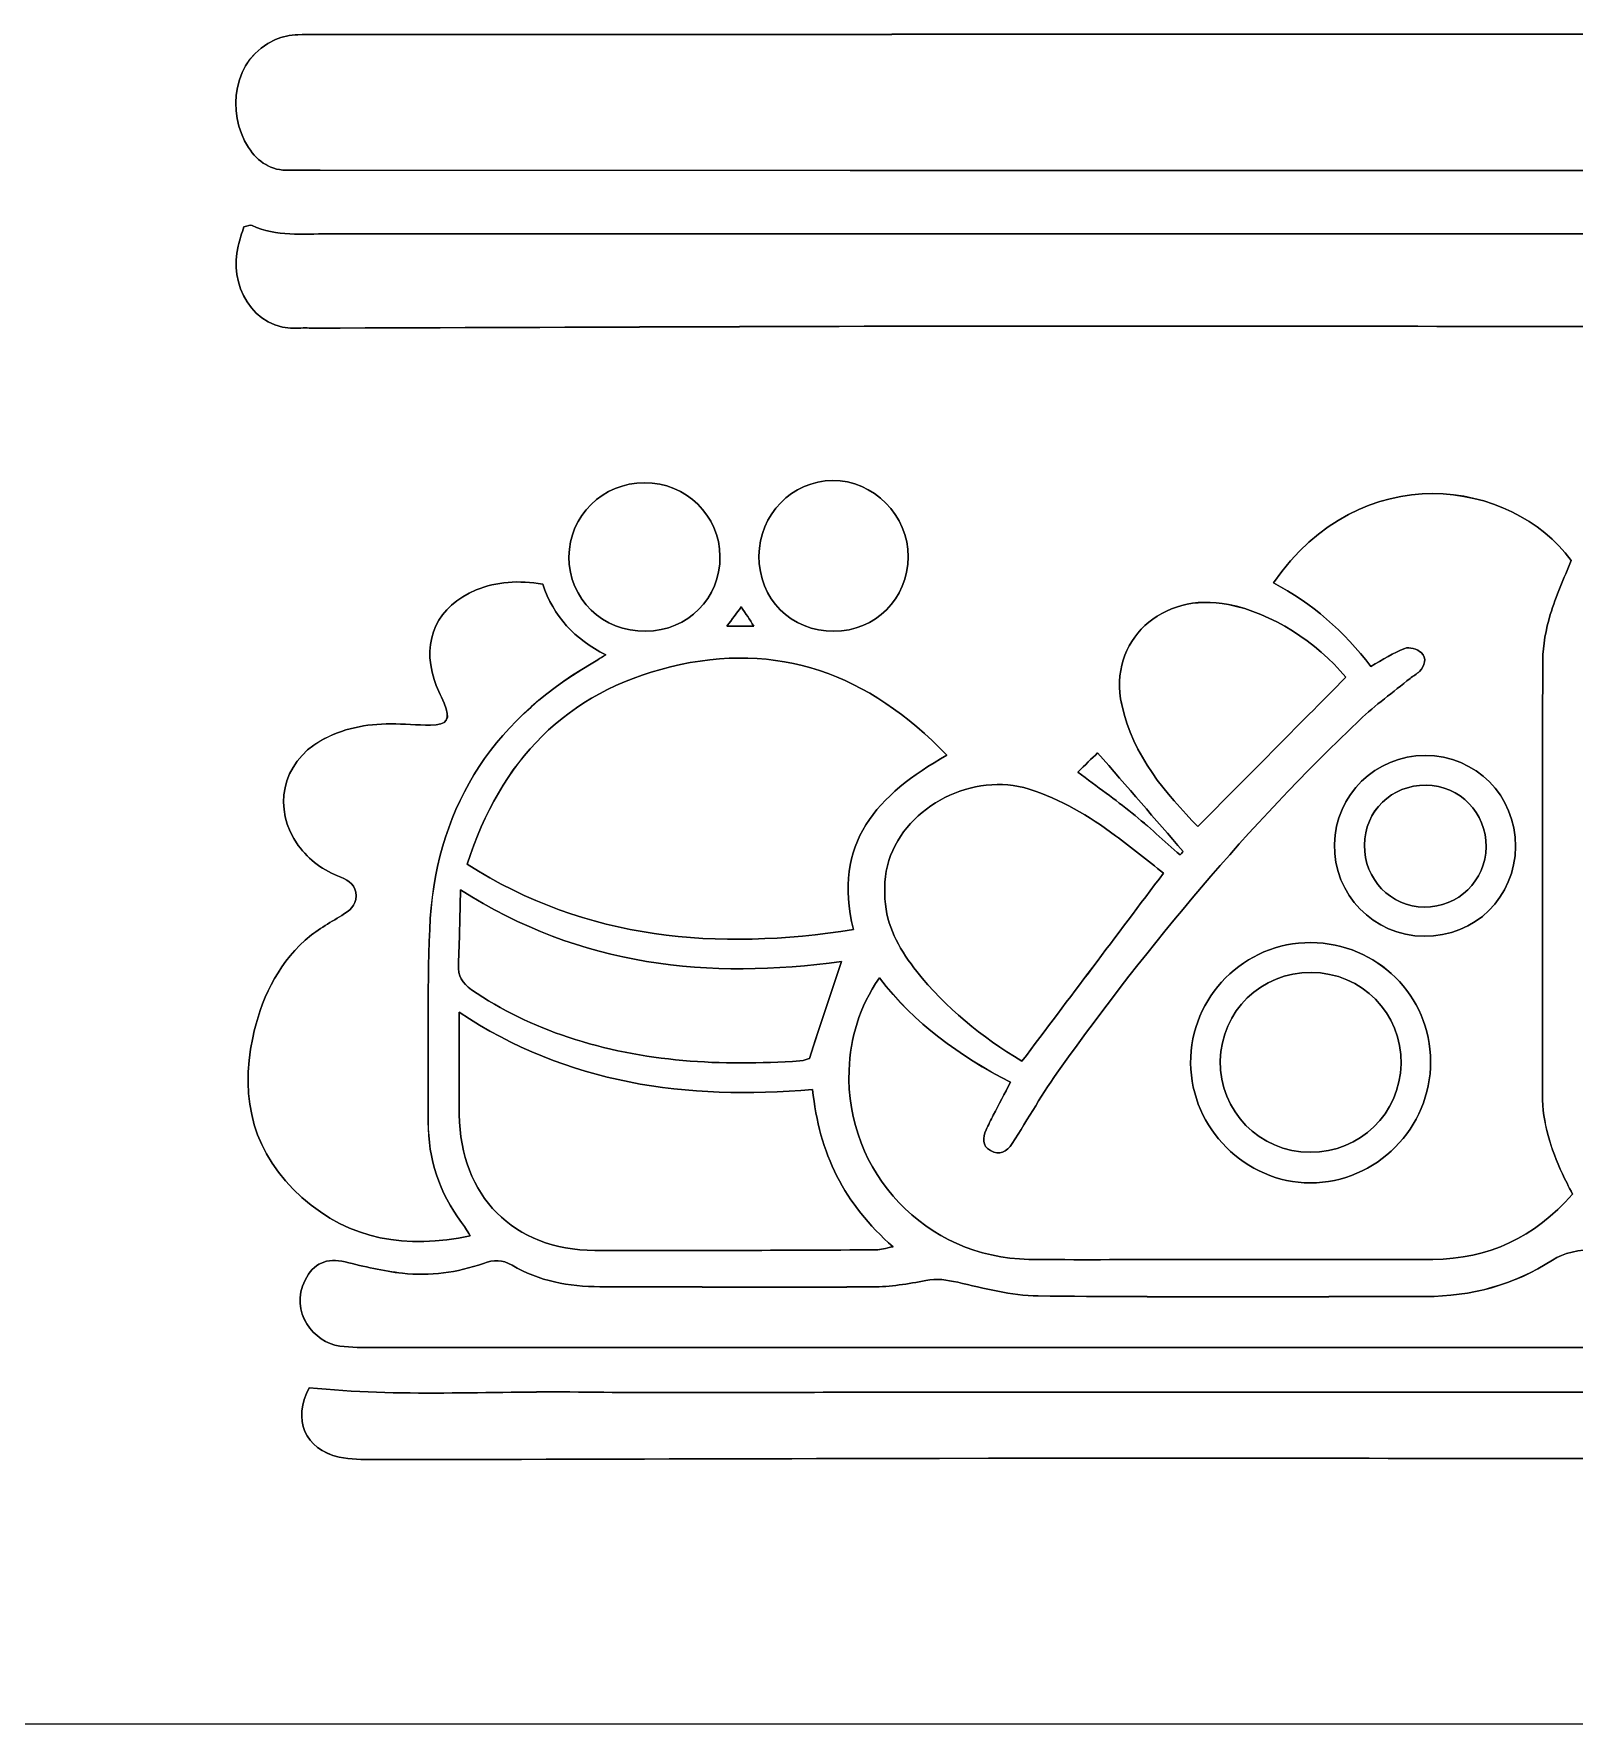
# Model space of a CAD drawing. Extents: x 0 to 300, y 0 to 232.
# Drawn here: x 199.41 to 244.46, y 0 to 49.44 of the extents above; entities that cross this region are included whole.
import ezdxf

# ---------------------------------------------------------------- set-up
doc = ezdxf.new("R2010")
doc.units = 0
doc.layers.get('0').update_dxf_attribs({"linetype": 'CONTINUOUS'})

msp = doc.modelspace()

# ---------------------------------------------------------------- linework, layer by layer
at = {"color": 7}
for points in [[(205.546384, 43.798434), (205.546384, 43.798005)], [(205.546384, 43.797576), (205.546384, 43.798005)], [(207.464182, 9.842403), (207.464182, 9.842117)], [(207.464182, 9.841831), (207.464182, 9.842117)]]:
    msp.add_lwpolyline(points, dxfattribs=at)
for points in [[(220.61533, 34.171382)], [(220.61533, 34.171382)], [(214.290874, 33.344481)], [(214.290874, 33.344481)], [(220.098642, 32.678839)], [(220.098642, 32.678839)], [(217.306581, 31.966122)], [(217.306581, 31.966122)], [(237.775638, 30.618956)], [(237.775638, 30.618956)], [(226.108449, 28.341722)], [(226.108449, 28.341722)], [(232.932422, 25.422743)], [(232.932422, 25.422743)], [(241.879666, 25.661269)], [(241.879666, 25.661269)], [(242.74005, 25.672716)], [(242.74005, 25.672716)], [(223.029068, 22.30802)], [(223.029068, 22.30802)], [(236.763153, 21.986217)], [(236.763153, 21.986217)], [(228.306412, 19.388897)], [(228.306412, 19.388897)], [(240.25763, 19.382315)], [(240.25763, 19.382315)], [(222.185712, 18.565859)], [(222.185712, 18.565859)], [(244.405442, 15.50136)], [(244.405442, 15.50136)]]:
    msp.add_lwpolyline(points, close=True, dxfattribs=at)
for points in [[(274.755818, 49.439649), (252.87821, 49.43464), (231.000458, 49.426485), (209.122849, 49.41933)], [(206.476022, 49.271664), (205.218142, 48.729793), (205.028122, 47.136516), (205.687182, 46.115446)], [(205.687182, 46.115017), (205.028122, 47.136087), (205.218142, 48.729364), (206.476022, 49.271235)], [(207.132077, 49.41189), (206.911436, 49.40588), (206.678204, 49.358661), (206.476022, 49.271664)], [(206.476022, 49.271235), (206.678204, 49.358232), (206.911436, 49.405451), (207.132077, 49.41146)], [(209.122849, 49.41933), (208.459068, 49.41933), (207.795286, 49.430205), (207.132077, 49.41189)], [(207.132077, 49.41146), (207.795286, 49.429776), (208.459068, 49.418615), (209.122849, 49.418901)], [(209.122849, 49.418901), (231.000458, 49.426055), (252.87821, 49.434068), (274.755818, 49.439219)], [(205.687182, 46.115446), (205.966202, 45.683179), (206.348102, 45.432491), (206.883534, 45.44823)], [(206.883534, 45.447801), (206.348102, 45.432061), (205.966202, 45.682893), (205.687182, 46.115017)], [(206.883534, 45.44823), (207.226514, 45.458246), (207.570067, 45.446799), (207.91319, 45.446799)], [(207.91319, 45.44637), (207.570067, 45.44637), (207.226514, 45.457674), (206.883534, 45.447801)], [(207.91319, 45.446799), (220.522752, 45.446656), (233.132172, 45.446656), (245.741734, 45.445368)], [(245.741734, 45.44637), (233.132172, 45.44637), (220.522752, 45.44637), (207.91319, 45.44637)], [(205.546384, 43.798005), (205.494873, 43.615998), (205.439355, 43.423546), (205.386126, 43.230378)], [(205.386269, 43.230521), (205.439355, 43.423832), (205.494873, 43.616284), (205.546384, 43.798434)], [(205.546384, 43.798005), (205.660138, 43.815605), (205.739695, 43.854811), (205.790205, 43.831488)], [(205.790061, 43.831344), (205.739695, 43.854381), (205.660138, 43.815176), (205.546384, 43.797576)], [(208.018502, 43.587953), (207.268439, 43.587953), (206.506642, 43.499668), (205.790061, 43.831344)], [(205.790205, 43.831488), (206.506785, 43.499811), (207.268582, 43.588096), (208.018645, 43.588096)], [(284.379007, 43.593247), (258.925505, 43.584948), (233.472004, 43.58595), (208.018502, 43.587953)], [(208.018645, 43.588096), (233.472147, 43.586093), (258.925648, 43.585091), (284.37915, 43.59339)], [(205.386126, 43.230378), (205.095087, 42.173679), (205.779187, 40.737798), (207.161982, 40.830519)], [(207.162125, 40.830662), (205.77933, 40.738085), (205.09523, 42.173965), (205.386269, 43.230521)], [(207.161982, 40.830519), (207.321524, 40.841251), (207.482354, 40.832236), (207.642469, 40.832665)], [(207.642612, 40.832808), (207.482497, 40.832808), (207.321667, 40.841537), (207.162125, 40.830662)], [(207.642469, 40.832665), (215.424125, 40.854271), (223.205924, 40.895481), (230.987437, 40.892905)], [(230.98758, 40.893048), (223.205924, 40.895767), (215.424125, 40.854415), (207.642612, 40.832808)], [(230.987437, 40.892905), (242.843359, 40.888899), (254.699281, 40.850837), (266.555203, 40.834096)], [(266.555346, 40.834239), (254.699424, 40.85098), (242.843502, 40.889042), (230.98758, 40.893048)], [(244.36595, 34.036308), (242.634022, 36.420141), (238.208907, 37.082635), (235.65852, 33.377534)], [(235.65852, 33.377391), (238.208907, 37.082635), (242.634165, 36.420141), (244.36595, 34.036165)], [(217.267088, 36.310966), (216.050561, 36.309535), (215.059109, 35.338545), (215.058108, 34.147201)], [(215.058251, 34.147201), (215.059682, 35.338545), (216.050704, 36.309678), (217.267232, 36.310966)], [(219.47564, 34.151207), (219.465767, 35.355143), (218.486907, 36.312397), (217.267088, 36.310966)], [(217.267232, 36.310966), (218.486907, 36.312397), (219.465767, 35.355143), (219.475783, 34.151207)], [(222.769222, 36.375784), (221.585032, 36.363765), (220.622198, 35.378466), (220.61533, 34.171382)], [(220.61533, 34.171382), (220.622198, 35.378466), (221.584889, 36.363765), (222.769222, 36.375784)], [(224.978346, 34.140475), (224.990365, 35.349133), (223.963857, 36.387804), (222.769222, 36.375784)], [(222.769222, 36.375784), (223.964, 36.387804), (224.990365, 35.349133), (224.978346, 34.140475)], [(215.058108, 34.147201), (215.056677, 32.902485), (216.037826, 31.951098), (217.306581, 31.966122)], [(217.306581, 31.966122), (216.037826, 31.951098), (215.057106, 32.902485), (215.058251, 34.147201)], [(217.306581, 31.966122), (218.54128, 31.98086), (219.485799, 32.932247), (219.47564, 34.151207)], [(219.475783, 34.151207), (219.485942, 32.932247), (218.54128, 31.98086), (217.306581, 31.966122)], [(220.61533, 34.171382), (220.608318, 32.908065), (221.547972, 31.962688), (222.808428, 31.964834)], [(222.808428, 31.964834), (221.547972, 31.962831), (220.608461, 32.908065), (220.61533, 34.171382)], [(222.808428, 31.964834), (224.02052, 31.967123), (224.966183, 32.915219), (224.978346, 34.140475)], [(224.978346, 34.140475), (224.966183, 32.915219), (224.02052, 31.967123), (222.808428, 31.964834)], [(243.758259, 32.456196), (243.918803, 32.997495), (244.161049, 33.514469), (244.36595, 34.036308)], [(244.36595, 34.036165), (244.161049, 33.514469), (243.918803, 32.997352), (243.758259, 32.456053)], [(211.113336, 30.553708), (210.74832, 31.714718), (211.215071, 32.712322), (212.343171, 33.173063)], [(212.343314, 33.17292), (211.215214, 32.712179), (210.748463, 31.714718), (211.113479, 30.553565)], [(212.343171, 33.173063), (212.950004, 33.420747), (213.583021, 33.460668), (214.290874, 33.344481)], [(214.290874, 33.344481), (213.583021, 33.460811), (212.950004, 33.420747), (212.343314, 33.17292)], [(216.13255, 31.278731), (215.218509, 31.74219), (214.606954, 32.392808), (214.290874, 33.344481)], [(214.290874, 33.344481), (214.606954, 32.392808), (215.218365, 31.74219), (216.132407, 31.278874)], [(231.223674, 29.818526), (230.81702, 31.686959), (232.395129, 33.137863), (234.34412, 32.748809)], [(234.34412, 32.748952), (232.395129, 33.138006), (230.817163, 31.686959), (231.223674, 29.818669)], [(235.65852, 33.377534), (236.797208, 32.796028), (237.721981, 31.956821), (238.506957, 30.938469)], [(238.506957, 30.938326), (237.721981, 31.956678), (236.797208, 32.795742), (235.65852, 33.377391)], [(220.098642, 32.678839), (219.949259, 32.478803), (219.837507, 32.329277), (219.675533, 32.112214)], [(219.675533, 32.112214), (219.837507, 32.329134), (219.949259, 32.47866), (220.098642, 32.678839)], [(220.467521, 32.112214), (220.33631, 32.313681), (220.235004, 32.469217), (220.098642, 32.678839)], [(220.098642, 32.678839), (220.235004, 32.469217), (220.33631, 32.313681), (220.467521, 32.112214)], [(237.775638, 30.618956), (236.928133, 31.659343), (235.611158, 32.495974), (234.34412, 32.748952)], [(234.34412, 32.748809), (235.611158, 32.495974), (236.928133, 31.659486), (237.775638, 30.618956)], [(243.537618, 31.112177), (243.539335, 31.561614), (243.629909, 32.0235), (243.758259, 32.456196)], [(243.758259, 32.456053), (243.629909, 32.0235), (243.539335, 31.561471), (243.537618, 31.112034)], [(226.108449, 28.341722), (223.823918, 30.721835), (221.164928, 31.69397), (218.024163, 30.924447)], [(218.024306, 30.924447), (221.164928, 31.69397), (223.823918, 30.721835), (226.108449, 28.341722)], [(219.675533, 32.112214), (219.971866, 32.112214), (220.183492, 32.112214), (220.467521, 32.112214)], [(220.467521, 32.112214), (220.183492, 32.112214), (219.971866, 32.112214), (219.675533, 32.112214)], [(216.132407, 31.278874), (215.954263, 31.166693), (215.833497, 31.085134), (215.707724, 31.012016)], [(215.707867, 31.011873), (215.833641, 31.085134), (215.954406, 31.16655), (216.13255, 31.278731)], [(238.506957, 30.938469), (238.862243, 31.132782), (239.16802, 31.335966), (239.502558, 31.464601)], [(239.502558, 31.464458), (239.16802, 31.335966), (238.862243, 31.132782), (238.506957, 30.938326)], [(239.502558, 31.464601), (239.632052, 31.514395), (239.872296, 31.443853), (239.981328, 31.341832)], [(239.981328, 31.341689), (239.872296, 31.443853), (239.632195, 31.514252), (239.502558, 31.464458)], [(239.981328, 31.341832), (240.153605, 31.180716), (240.091505, 30.958645), (239.93182, 30.79252)], [(239.93182, 30.792377), (240.091362, 30.958502), (240.153605, 31.180573), (239.981328, 31.341689)], [(215.707724, 31.012016), (212.72507, 29.277083), (211.123495, 26.685201), (210.985845, 23.24009)], [(210.985988, 23.239947), (211.123638, 26.685058), (212.725213, 29.27694), (215.707867, 31.011873)], [(218.024163, 30.924447), (214.983989, 30.179678), (213.052883, 28.197347), (212.084755, 25.14916)], [(212.084898, 25.14916), (213.053026, 28.19749), (214.984132, 30.179678), (218.024306, 30.924447)], [(239.93182, 30.79252), (239.85398, 30.711247), (239.746951, 30.658734), (239.65838, 30.586761)], [(239.65838, 30.586618), (239.746951, 30.658591), (239.85398, 30.710961), (239.93182, 30.792377)], [(243.525742, 18.408607), (243.529605, 22.643273), (243.521306, 26.877654), (243.537618, 31.112177)], [(243.537618, 31.112034), (243.521306, 26.877511), (243.529605, 22.642987), (243.525742, 18.408463)], [(211.407237, 29.86231), (211.307219, 30.091965), (211.188314, 30.315897), (211.113336, 30.553708)], [(211.113479, 30.553565), (211.188314, 30.315754), (211.307219, 30.091822), (211.40738, 29.862167)], [(233.454118, 26.255797), (234.912892, 27.728593), (236.324734, 29.153885), (237.775638, 30.618956)], [(237.775638, 30.618956), (236.324591, 29.153885), (234.912892, 27.728593), (233.454118, 26.255653)], [(239.65838, 30.586761), (239.162154, 30.182826), (238.639742, 29.80622), (238.176998, 29.366656)], [(238.176998, 29.366513), (238.639599, 29.806077), (239.162154, 30.182683), (239.65838, 30.586618)], [(211.010742, 29.221279), (211.505967, 29.218418), (211.610564, 29.395417), (211.407237, 29.86231)], [(211.40738, 29.862167), (211.61085, 29.39513), (211.50611, 29.218275), (211.010885, 29.221136)], [(231.223674, 29.818669), (231.54977, 28.320545), (232.521904, 27.204036), (233.454118, 26.255797)], [(233.454118, 26.255653), (232.521904, 27.203893), (231.54977, 28.320545), (231.223674, 29.818526)], [(207.801582, 28.765833), (208.433312, 29.121261), (209.125282, 29.260485), (209.845583, 29.25562)], [(209.845726, 29.255477), (209.125425, 29.260342), (208.433455, 29.121261), (207.801725, 28.76569)], [(209.845583, 29.25562), (210.234065, 29.252902), (210.62226, 29.223283), (211.010742, 29.221279)], [(211.010885, 29.221136), (210.622404, 29.223283), (210.234208, 29.252902), (209.845726, 29.255477)], [(238.176998, 29.366656), (234.914609, 26.267244), (232.038127, 22.83315), (229.424352, 19.176556)], [(229.424352, 19.176413), (232.038127, 22.833007), (234.914609, 26.2671), (238.176998, 29.366513)], [(207.142665, 25.703909), (206.373857, 26.758176), (206.66318, 28.125231), (207.801582, 28.765833)], [(207.801725, 28.76569), (206.663323, 28.124945), (206.373857, 26.758033), (207.142808, 25.703766)], [(226.108449, 28.341722), (224.084766, 27.189298), (222.737313, 25.767869), (223.38049, 23.238373)], [(223.380347, 23.238373), (222.737456, 25.767869), (224.084909, 27.189298), (226.108449, 28.341722)], [(230.5204, 28.409689), (230.344689, 28.239844), (230.152666, 28.054546), (229.936461, 27.846068)], [(229.936461, 27.846068), (230.152666, 28.054546), (230.344832, 28.239987), (230.5204, 28.409689)], [(233.022853, 25.525622), (232.203678, 26.469569), (231.384647, 27.413515), (230.5204, 28.409689)], [(230.5204, 28.409689), (231.384647, 27.413515), (232.203822, 26.469426), (233.022853, 25.525622)], [(240.096084, 28.333709), (238.654051, 28.336571), (237.469861, 27.177421), (237.445107, 25.738679)], [(237.445107, 25.738679), (237.469861, 27.177421), (238.654051, 28.336428), (240.096084, 28.333709)], [(242.74005, 25.672716), (242.74606, 27.161109), (241.584048, 28.330561), (240.096084, 28.333709)], [(240.096084, 28.333709), (241.583905, 28.330561), (242.74606, 27.161109), (242.74005, 25.672716)], [(228.517036, 27.348268), (226.891136, 27.854796), (224.93685, 26.879228), (224.413008, 25.256046)], [(224.413008, 25.256046), (224.93685, 26.879228), (226.890993, 27.854796), (228.517036, 27.348268)], [(229.936461, 27.846068), (230.517682, 27.410367), (231.03623, 27.044923), (231.528021, 26.646568)], [(231.528021, 26.646568), (231.036087, 27.044923), (230.517539, 27.410367), (229.936461, 27.846068)], [(231.039521, 25.986649), (230.265133, 26.561431), (229.445958, 27.058802), (228.517036, 27.348268)], [(228.517036, 27.348268), (229.445958, 27.058945), (230.265133, 26.561431), (231.039521, 25.986649)], [(238.321802, 25.710491), (238.333392, 26.71482), (239.112359, 27.472038), (240.123414, 27.462022)], [(240.123414, 27.462022), (239.112502, 27.471895), (238.333392, 26.714677), (238.321802, 25.710491)], [(241.879666, 25.661269), (241.89097, 26.65873), (241.117011, 27.452292), (240.123414, 27.462022)], [(240.123414, 27.462022), (241.117011, 27.452149), (241.89097, 26.658587), (241.879666, 25.661269)], [(231.528021, 26.646568), (232.010081, 26.256083), (232.465242, 25.831972), (232.932422, 25.422743)], [(232.932422, 25.422743), (232.465242, 25.831972), (232.010225, 26.256083), (231.528021, 26.646568)], [(232.446211, 24.892175), (231.970589, 25.26363), (231.512853, 25.635656), (231.039521, 25.986649)], [(231.039521, 25.986649), (231.512853, 25.635656), (231.970589, 25.263487), (232.446211, 24.892175)], [(237.445107, 25.738679), (237.419637, 24.262305), (238.588231, 23.060372), (240.064462, 23.045062)], [(240.064462, 23.045062), (238.588374, 23.060372), (237.41978, 24.262305), (237.445107, 25.738679)], [(238.321802, 25.710491), (238.310212, 24.714604), (239.089895, 23.908737), (240.074335, 23.898864)], [(240.074335, 23.898864), (239.089895, 23.908737), (238.310212, 24.714604), (238.321802, 25.710491)], [(208.385664, 24.772125), (207.878849, 24.960857), (207.46175, 25.266635), (207.142665, 25.703909)], [(207.142808, 25.703766), (207.46175, 25.266491), (207.878992, 24.960857), (208.385807, 24.771982)], [(224.413008, 25.256046), (224.284802, 24.859408), (224.270207, 24.399383), (224.313562, 23.979851)], [(224.313562, 23.979851), (224.270207, 24.399383), (224.284945, 24.859265), (224.413008, 25.256046)], [(232.932422, 25.422743), (232.962613, 25.456941), (232.992661, 25.491281), (233.022853, 25.525622)], [(233.022853, 25.525622), (232.992518, 25.491138), (232.96247, 25.456941), (232.932422, 25.422743)], [(240.064462, 23.045062), (241.555717, 23.029179), (242.733897, 24.186326), (242.74005, 25.672716)], [(242.74005, 25.672716), (242.733897, 24.186326), (241.55586, 23.029179), (240.064462, 23.045062)], [(240.074335, 23.898864), (241.064498, 23.888991), (241.868363, 24.673681), (241.879666, 25.661269)], [(241.879666, 25.661269), (241.868363, 24.673824), (241.064498, 23.888991), (240.074335, 23.898864)], [(208.832382, 24.228966), (208.8258, 24.52716), (208.636067, 24.678975), (208.385664, 24.772125)], [(208.385807, 24.771982), (208.63621, 24.678832), (208.825943, 24.527017), (208.832525, 24.228823)], [(212.084755, 25.14916), (215.600838, 22.918287), (219.370471, 22.620522), (223.380347, 23.238373)], [(223.38049, 23.238373), (219.370614, 22.620522), (215.600981, 22.918287), (212.084898, 25.14916)], [(228.306412, 19.388897), (229.698793, 21.24016), (231.053543, 23.040913), (232.446211, 24.892175)], [(232.446211, 24.892175), (231.053686, 23.040913), (229.698936, 21.240017), (228.306412, 19.388897)], [(208.415426, 23.654614), (208.637927, 23.793551), (208.839107, 23.931058), (208.832382, 24.228966)], [(208.832525, 24.228823), (208.83925, 23.930915), (208.63807, 23.793408), (208.415569, 23.654471)], [(211.887867, 24.403389), (211.865832, 23.5752), (211.857389, 22.895679), (211.825338, 22.217159)], [(211.825338, 22.216873), (211.857389, 22.895393), (211.865688, 23.574914), (211.887867, 24.403103)], [(223.029068, 22.30802), (219.154409, 21.772874), (215.411104, 22.147047), (211.887867, 24.403389)], [(211.887867, 24.403103), (215.410961, 22.147047), (219.154409, 21.772874), (223.029068, 22.30802)], [(224.313562, 23.979851), (224.390543, 23.233365), (224.772014, 22.597056), (225.230036, 22.016122)], [(225.230036, 22.016122), (224.772014, 22.597056), (224.390543, 23.233365), (224.313562, 23.979851)], [(207.344418, 22.930163), (207.660355, 23.217196), (208.049838, 23.42596), (208.415426, 23.654614)], [(208.415569, 23.654471), (208.049838, 23.425817), (207.660498, 23.217053), (207.344561, 22.93002)], [(210.985845, 23.24009), (210.911154, 21.367794), (210.947212, 19.491061), (210.942776, 17.616046)], [(210.942919, 17.615903), (210.947355, 19.490918), (210.911154, 21.36765), (210.985988, 23.239947)], [(205.810237, 20.078291), (206.042038, 21.171478), (206.503208, 22.165934), (207.344418, 22.930163)], [(207.344561, 22.93002), (206.503351, 22.165791), (206.042181, 21.171335), (205.81038, 20.078148)], [(236.757716, 22.859192), (234.809726, 22.867777), (233.221172, 21.275359), (233.239201, 19.332235)], [(233.239201, 19.332235), (233.221172, 21.275359), (234.809726, 22.867777), (236.757716, 22.859192)], [(240.25763, 19.382315), (240.248043, 21.304978), (238.691826, 22.85075), (236.757716, 22.859192)], [(236.757716, 22.859192), (238.691826, 22.85075), (240.248043, 21.304835), (240.25763, 19.382315)], [(222.090559, 19.473605), (222.41737, 20.460764), (222.716423, 21.363644), (223.029068, 22.30802)], [(223.029068, 22.30802), (222.716423, 21.363644), (222.417513, 20.460764), (222.090559, 19.473319)], [(212.211101, 21.482263), (211.938091, 21.674), (211.809455, 21.883766), (211.825338, 22.216873)], [(211.825338, 22.217159), (211.809598, 21.884052), (211.938091, 21.674286), (212.211101, 21.48255)], [(224.135848, 21.824671), (223.537886, 20.961855), (223.28963, 20.069992), (223.251855, 19.129051)], [(223.251855, 19.128908), (223.28963, 20.069849), (223.537886, 20.961712), (224.135848, 21.824528)], [(227.969584, 18.773908), (226.467168, 19.55588), (225.178525, 20.485232), (224.135848, 21.824671)], [(224.135848, 21.824528), (225.178525, 20.485088), (226.467168, 19.555737), (227.969584, 18.773765)], [(225.230036, 22.016122), (226.075252, 20.944398), (227.121935, 20.10648), (228.306412, 19.388897)], [(228.306412, 19.388897), (227.121935, 20.106623), (226.075109, 20.944398), (225.230036, 22.016122)], [(236.763153, 21.986217), (235.304808, 21.992799), (234.130205, 20.851535), (234.10774, 19.406783)], [(234.10774, 19.406783), (234.130205, 20.851535), (235.304808, 21.992799), (236.763153, 21.986217)], [(239.393097, 19.311344), (239.419997, 20.791867), (238.252405, 21.979635), (236.763153, 21.986217)], [(236.763153, 21.986217), (238.252405, 21.979635), (239.419997, 20.791867), (239.393097, 19.311344)], [(212.211101, 21.48255), (213.081215, 20.871567), (214.029883, 20.428712), (215.032352, 20.09446)], [(215.032352, 20.094174), (214.029883, 20.428426), (213.081215, 20.871424), (212.211101, 21.482263)], [(211.850521, 17.828817), (211.839647, 18.786786), (211.848661, 19.745184), (211.848661, 20.825207)], [(211.848804, 20.825207), (211.848804, 19.745041), (211.83979, 18.786786), (211.850664, 17.828817)], [(211.848661, 20.825207), (215.019045, 18.712953), (218.487193, 18.246059), (222.185712, 18.565859)], [(222.185712, 18.565859), (218.487193, 18.246203), (215.019045, 18.712953), (211.848804, 20.825207)], [(207.249837, 15.405349), (205.841144, 16.659508), (205.425332, 18.262371), (205.810237, 20.078291)], [(205.81038, 20.078148), (205.425475, 18.262228), (205.841287, 16.659222), (207.249981, 15.405206)], [(215.032352, 20.09446), (217.24076, 19.358563), (219.514846, 19.245381), (221.814687, 19.399772)], [(221.814687, 19.399486), (219.514846, 19.245238), (217.240617, 19.35842), (215.032352, 20.094174)], [(221.814687, 19.399772), (221.942893, 19.408357), (222.067665, 19.467166), (222.090559, 19.473605)], [(222.090559, 19.473319), (222.067665, 19.46688), (221.942893, 19.408071), (221.814687, 19.399486)], [(233.239201, 19.332235), (233.256944, 17.423308), (234.843924, 15.836327), (236.739973, 15.831462)], [(236.739973, 15.831462), (234.843924, 15.836327), (233.256944, 17.423308), (233.239201, 19.332235)], [(234.10774, 19.406783), (234.084989, 17.924256), (235.250006, 16.736346), (236.737111, 16.72633)], [(236.737111, 16.72633), (235.250006, 16.736346), (234.084989, 17.924256), (234.10774, 19.406783)], [(236.737111, 16.72633), (238.192165, 16.7166), (239.366482, 17.859581), (239.393097, 19.311344)], [(239.393097, 19.311344), (239.366482, 17.859581), (238.192165, 16.716457), (236.737111, 16.72633)], [(236.739973, 15.831462), (238.662064, 15.826311), (240.267503, 17.446917), (240.25763, 19.382315)], [(240.25763, 19.382315), (240.267503, 17.44706), (238.662064, 15.826311), (236.739973, 15.831462)], [(223.251855, 19.129051), (223.131519, 16.133949), (225.507053, 13.639366), (228.511026, 13.595867)], [(228.511026, 13.595724), (225.507053, 13.639223), (223.131519, 16.133806), (223.251855, 19.128908)], [(229.424352, 19.176556), (228.91997, 18.470563), (228.485557, 17.714633), (228.019379, 16.981454)], [(228.019379, 16.981311), (228.4857, 17.71449), (228.91997, 18.47042), (229.424352, 19.176413)], [(224.539926, 13.963888), (223.1112, 15.206457), (222.367862, 16.703722), (222.185712, 18.565859)], [(222.185712, 18.565859), (222.367719, 16.703722), (223.1112, 15.206457), (224.539783, 13.963888)], [(227.468207, 17.812934), (227.630324, 18.12744), (227.795304, 18.440229), (227.969584, 18.773908)], [(227.969584, 18.773765), (227.795304, 18.440086), (227.630324, 18.127297), (227.468207, 17.812791)], [(243.525742, 18.408463), (243.524311, 17.58657), (243.775, 16.833502), (244.110826, 16.099894)], [(244.110826, 16.100037), (243.775, 16.833645), (243.525027, 17.586713), (243.525742, 18.408607)], [(215.811748, 13.857574), (213.433638, 13.869736), (211.877565, 15.444698), (211.850521, 17.828817)], [(211.850664, 17.828817), (211.877565, 15.444698), (213.433638, 13.869736), (215.811891, 13.857574)], [(227.258011, 17.380954), (227.324118, 17.526903), (227.394803, 17.670563), (227.468207, 17.812934)], [(227.468207, 17.812791), (227.394803, 17.670563), (227.324118, 17.52676), (227.258011, 17.380811)], [(210.942776, 17.616046), (210.9402, 16.530444), (211.264579, 15.548007), (211.920348, 14.678036)], [(211.920491, 14.677893), (211.264722, 15.547863), (210.940343, 16.5303), (210.942919, 17.615903)], [(227.382354, 16.779129), (227.137389, 16.920356), (227.153701, 17.151299), (227.258011, 17.380954)], [(227.258011, 17.380811), (227.153701, 17.151156), (227.137389, 16.920213), (227.382354, 16.778986)], [(228.019379, 16.981454), (227.862841, 16.735058), (227.64864, 16.625597), (227.382354, 16.779129)], [(227.382354, 16.778986), (227.64864, 16.625453), (227.862841, 16.734915), (228.019379, 16.981311)], [(244.405442, 15.50136), (244.289971, 15.735022), (244.19539, 15.915311), (244.110826, 16.100037)], [(244.110826, 16.099894), (244.19539, 15.915168), (244.290114, 15.735022), (244.405442, 15.50136)], [(212.173469, 14.285977), (210.308041, 13.886764), (208.653952, 14.155195), (207.249837, 15.405349)], [(207.249981, 15.405206), (208.654096, 14.155052), (210.308184, 13.886621), (212.173612, 14.285834)], [(240.321876, 13.595867), (241.943626, 13.603737), (243.290507, 14.230889), (244.405442, 15.50136)], [(244.405442, 15.50136), (243.290507, 14.230889), (241.943626, 13.603737), (240.321876, 13.595724)], [(211.920348, 14.678036), (211.999189, 14.573583), (212.063149, 14.457968), (212.173469, 14.285977)], [(212.173612, 14.285834), (212.063292, 14.457825), (211.999332, 14.573439), (211.920491, 14.677893)], [(224.040266, 13.873027), (221.297427, 13.863154), (218.554444, 13.843408), (215.811748, 13.857574)], [(215.811891, 13.857574), (218.554587, 13.843408), (221.29757, 13.863154), (224.040409, 13.873027)], [(224.539783, 13.963888), (224.315995, 13.92182), (224.178202, 13.8736), (224.040266, 13.873027)], [(224.040409, 13.873027), (224.178345, 13.873027), (224.316138, 13.92182), (224.539926, 13.963888)], [(243.817926, 13.573975), (244.458098, 13.98993), (245.699094, 13.982918), (246.351572, 13.561813)], [(246.351715, 13.562099), (245.699237, 13.983205), (244.458241, 13.990216), (243.818069, 13.574261)], [(207.340125, 12.988176), (207.588096, 13.483973), (207.978008, 13.649382), (208.514013, 13.519459)], [(208.514156, 13.519745), (207.978151, 13.649668), (207.588239, 13.484259), (207.340269, 12.988462)], [(208.514013, 13.519459), (209.067331, 13.385243), (209.626087, 13.251743), (210.190709, 13.188784)], [(210.190852, 13.18907), (209.626373, 13.251886), (209.067475, 13.385529), (208.514156, 13.519745)], [(210.190709, 13.188784), (210.995289, 13.099069), (211.794002, 13.207815), (212.557801, 13.478679)], [(212.557945, 13.478965), (211.794145, 13.207958), (210.995432, 13.099355), (210.190852, 13.18907)], [(212.557801, 13.478679), (212.862005, 13.586424), (213.111263, 13.592147), (213.396006, 13.423304)], [(213.39615, 13.42359), (213.111406, 13.592433), (212.862148, 13.58671), (212.557945, 13.478965)], [(213.396006, 13.423304), (214.185133, 12.955838), (215.058394, 12.796439), (215.964708, 12.794436)], [(215.964852, 12.794722), (215.058537, 12.796725), (214.185133, 12.956124), (213.39615, 13.42359)], [(228.511026, 13.595867), (229.906985, 13.575549), (231.303517, 13.591718), (232.699619, 13.591718)], [(232.699619, 13.591575), (231.303374, 13.591575), (229.906842, 13.575549), (228.511026, 13.595724)], [(232.699619, 13.591718), (235.240419, 13.591861), (237.781219, 13.58299), (240.321876, 13.595867)], [(240.321876, 13.595724), (237.781219, 13.582847), (235.240419, 13.591718), (232.699619, 13.591575)], [(240.111538, 12.50912), (241.445826, 12.51098), (242.68954, 12.840796), (243.817926, 13.573975)], [(243.818069, 13.574261), (242.68954, 12.841082), (241.445969, 12.511123), (240.111681, 12.509406)], [(208.356903, 11.059646), (207.602118, 11.161811), (206.874949, 12.058681), (207.340125, 12.988176)], [(207.340269, 12.988462), (206.875092, 12.059111), (207.602261, 11.162097), (208.357046, 11.059932)], [(223.931662, 12.790143), (224.453072, 12.792862), (224.97992, 12.873563), (225.492458, 12.977015)], [(225.492601, 12.977301), (224.980063, 12.873849), (224.453072, 12.793148), (223.931806, 12.790429)], [(225.492458, 12.977015), (225.82256, 13.043694), (226.107018, 12.995044), (226.426245, 12.923357)], [(226.426388, 12.923644), (226.107161, 12.99533), (225.82256, 13.04398), (225.492601, 12.977301)], [(226.426245, 12.923357), (227.202637, 12.749077), (227.992764, 12.53416), (228.779458, 12.525718)], [(228.779601, 12.526004), (227.992907, 12.534589), (227.202637, 12.749506), (226.426388, 12.923644)], [(215.964708, 12.794436), (218.620407, 12.788712), (221.276107, 12.775835), (223.931662, 12.790143)], [(223.931806, 12.790429), (221.27625, 12.776121), (218.620551, 12.788999), (215.964852, 12.794722)], [(228.779458, 12.525718), (232.556389, 12.485081), (236.334178, 12.504255), (240.111538, 12.50912)], [(240.111681, 12.509406), (236.334321, 12.504541), (232.556532, 12.485367), (228.779601, 12.526004)], [(209.38427, 11.017292), (209.041576, 11.017292), (208.695162, 11.013858), (208.356903, 11.059646)], [(208.357046, 11.059932), (208.695162, 11.014145), (209.041719, 11.017579), (209.384413, 11.017579)], [(247.365059, 11.015146), (234.704843, 11.015146), (222.044628, 11.015289), (209.38427, 11.017292)], [(209.384413, 11.017579), (222.044628, 11.015432), (234.7047, 11.015718), (247.365059, 11.015003)], [(207.464182, 9.842117), (206.968385, 8.913624), (207.335117, 8.036499), (208.338445, 7.812854)], [(208.338731, 7.812568), (207.335117, 8.036213), (206.968385, 8.913338), (207.464182, 9.841831)], [(215.334695, 9.714054), (212.711334, 9.745533), (210.083823, 9.565529), (207.464182, 9.842403)], [(207.464182, 9.842117), (210.083823, 9.565243), (212.711334, 9.745247), (215.334982, 9.713768)], [(223.230535, 9.707043), (220.598445, 9.707043), (217.966213, 9.682432), (215.334695, 9.714054)], [(215.334982, 9.713768), (217.966499, 9.682145), (220.598732, 9.706756), (223.230821, 9.706756)], [(231.057693, 9.707186), (228.448783, 9.707043), (225.839588, 9.707043), (223.230535, 9.707043)], [(223.230821, 9.706756), (225.839874, 9.706756), (228.44907, 9.706756), (231.057979, 9.7069)], [(238.953676, 9.707186), (236.321729, 9.707186), (233.689782, 9.707186), (231.057693, 9.707186)], [(231.057979, 9.7069), (233.690069, 9.7069), (236.322015, 9.7069), (238.953962, 9.7069)], [(246.849658, 9.707186), (244.217712, 9.707186), (241.585765, 9.707186), (238.953676, 9.707186)], [(238.953962, 9.7069), (241.586051, 9.7069), (244.217998, 9.7069), (246.849945, 9.7069)], [(208.338445, 7.812854), (208.668977, 7.739164), (209.01997, 7.736731), (209.361376, 7.737304)], [(209.361662, 7.737018), (209.020113, 7.737018), (208.66912, 7.739021), (208.338731, 7.812568)], [(209.361376, 7.737304), (217.027847, 7.749609), (224.694317, 7.78209), (232.360788, 7.779944)], [(232.361074, 7.779658), (224.694604, 7.781804), (217.028133, 7.749323), (209.361662, 7.737018)], [(232.360788, 7.779944), (244.192528, 7.776653), (256.024555, 7.747749), (267.856295, 7.735014)], [(267.856581, 7.734728), (256.024841, 7.747606), (244.192815, 7.776367), (232.361074, 7.779658)], [(300.002416, 0.000005), (200.001611, 0.000005), (100.000805, 0.000005), (0, 0.000005)]]:
    msp.add_open_spline(points, degree=3, dxfattribs=at)

doc.saveas('drawing.dxf')
